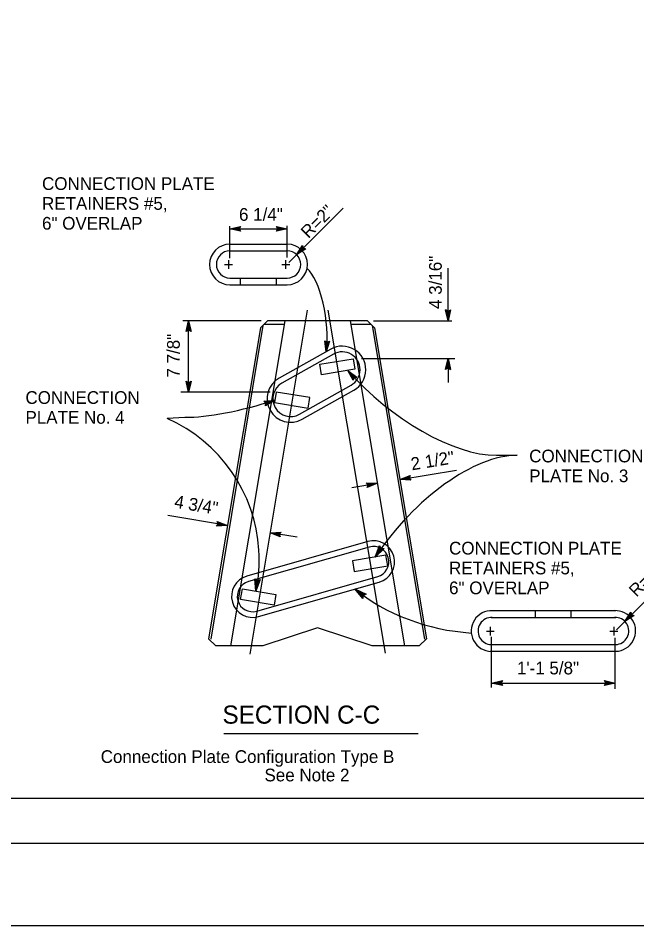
# Model space of a CAD drawing. Extents: x -894 to 866, y -476 to 714.
# Drawn here: x -280 to 61, y -476 to 24 of the extents above; entities that cross this region are included whole.
import ezdxf

# ---------------------------------------------------------------- set-up
doc = ezdxf.new("R2010")
doc.units = 0
for name, color, linetype in [('10 Sheet Format', 7, 'Continuous'), ('56 Stage 3 Anno', 7, 'Continuous'), ('57 Undefined', 7, 'Continuous'), ('60 Nongeo Data', 7, 'Continuous')]:
    doc.layers.add(name, color=color, linetype=linetype)

msp = doc.modelspace()

# ---------------------------------------------------------------- linework, layer by layer
at = {"layer": '10 Sheet Format'}
msp.add_line((-438.75, -406.04), (199.07, -406.04), dxfattribs=at)
for points in [[(-894.04, 713.56), (865.96, 713.56), (865.96, -476.44), (-894.04, -476.44)], [(-863.43, 668.96), (836.57, 668.96), (836.57, -431.04), (-863.43, -431.04)], [(-863.43, 668.96), (836.57, 668.96), (836.57, -431.04), (-863.43, -431.04)]]:
    msp.add_lwpolyline(points, close=True, dxfattribs=at)
at = {"layer": '56 Stage 3 Anno'}
for p, q in [((-126.76, -106.55), (-101.09, -80.89)), ((-163.54, -108.38), (-163.54, -90.82)), ((-163.54, -92.26), (-157.63, -90.95)), ((-163.54, -92.26), (-132.04, -92.26)), ((-157.63, -93.58), (-163.54, -92.26)), ((-163.54, -92.26), (-163.54, -92.26)), ((-157.84, -93.23), (-162.18, -92.26)), ((-162.17, -92.26), (-157.86, -91.31)), ((-160.82, -92.27), (-158.04, -91.65)), ((-158.07, -92.88), (-160.82, -92.27)), ((-159.46, -92.27), (-158.27, -92)), ((-158.25, -92.54), (-159.46, -92.27)), ((-157.63, -90.95), (-158.42, -92.26)), ((-158.42, -92.26), (-157.63, -93.58)), ((-157.63, -90.95), (-157.63, -90.95)), ((-157.63, -93.58), (-157.63, -93.58)), ((-137.16, -92.26), (-137.95, -90.94)), ((-137.95, -90.94), (-137.95, -90.94)), ((-137.95, -90.94), (-132.04, -92.26)), ((-132.04, -92.26), (-137.95, -93.57)), ((-137.95, -93.57), (-137.16, -92.26)), ((-137.95, -93.57), (-137.95, -93.57)), ((-137.73, -91.29), (-133.4, -92.26)), ((-133.41, -92.27), (-137.72, -93.22)), ((-134.76, -92.26), (-137.54, -92.88)), ((-137.5, -91.65), (-134.76, -92.26)), ((-137.33, -91.99), (-136.12, -92.26)), ((-136.12, -92.26), (-137.31, -92.52)), ((-132.04, -108.08), (-132.04, -90.6)), ((-132.04, -92.26), (-132.04, -92.26)), ((-126.76, -106.55), (-123.51, -101.45)), ((-121.65, -103.31), (-126.76, -106.55)), ((-125.8, -105.58), (-123.42, -101.87)), ((-122.05, -103.21), (-125.8, -105.59)), ((-124.84, -104.63), (-123.31, -102.23)), ((-122.46, -103.13), (-124.84, -104.63)), ((-123.87, -103.67), (-123.22, -102.64)), ((-122.83, -103.01), (-123.87, -103.67)), ((-123.51, -101.45), (-123.51, -101.45)), ((-123.51, -101.45), (-123.14, -102.93)), ((-123.14, -102.93), (-121.65, -103.31)), ((-121.65, -103.31), (-121.65, -103.31)), ((-131.1, -110.89), (-126.76, -106.55)), ((-126.76, -106.55), (-126.76, -106.55)), ((-43.35, -142.97), (-43.35, -114.01)), ((-120.99, -137.11), (-152.57, -326.6)), ((-109.56, -137.06), (-78.06, -326.11)), ((-44.68, -136.97), (-44.68, -136.97)), ((-42.01, -136.97), (-42.01, -136.97)), ((-146.38, -142.97), (-189.5, -142.97)), ((-187.61, -148.87), (-186.29, -142.97)), ((-187.26, -148.66), (-186.29, -144.33)), ((-186.29, -182.2), (-186.29, -142.97)), ((-186.29, -142.97), (-186.29, -142.97)), ((-186.29, -142.97), (-184.98, -148.87)), ((-186.28, -144.34), (-185.33, -148.64)), ((-84.34, -142.97), (-41.33, -142.97)), ((-43.35, -142.97), (-43.35, -142.97)), ((-186.29, -148.09), (-187.61, -148.87)), ((-187.61, -148.87), (-187.61, -148.87)), ((-186.9, -148.43), (-186.29, -145.69)), ((-186.56, -148.26), (-186.29, -147.05)), ((-186.29, -145.69), (-185.67, -148.47)), ((-186.29, -147.05), (-186.03, -148.24)), ((-184.98, -148.87), (-186.29, -148.09)), ((-184.98, -148.87), (-184.98, -148.87)), ((-110.49, -159.97), (-111.25, -153.97)), ((-111.25, -153.97), (-111.25, -153.97)), ((-111.25, -153.97), (-110.02, -154.88)), ((-110.37, -158.61), (-110.92, -154.24)), ((-110.24, -157.27), (-110.6, -154.44)), ((-108.63, -154.21), (-110.49, -159.97)), ((-109, -154.39), (-110.36, -158.62)), ((-110.11, -155.91), (-110.26, -154.7)), ((-109.38, -154.59), (-110.24, -157.27)), ((-109.73, -154.73), (-110.11, -155.91)), ((-110.02, -154.88), (-108.63, -154.21)), ((-108.63, -154.21), (-108.63, -154.21)), ((-110.49, -159.97), (-110.49, -159.97)), ((-91.03, -163.74), (-39.59, -163.74)), ((-43.35, -163.74), (-43.35, -176.86)), ((-43.35, -163.74), (-43.35, -163.74)), ((-44.69, -169.74), (-44.69, -169.74)), ((-42.02, -169.74), (-42.02, -169.74)), ((-98.6, -170.31), (-98.6, -170.31)), ((-93.64, -173.94), (-93.64, -173.94)), ((-186.29, -182.2), (-187.6, -176.3)), ((-187.6, -176.3), (-187.6, -176.3)), ((-187.6, -176.3), (-186.29, -177.08)), ((-186.29, -180.83), (-187.24, -176.53)), ((-186.29, -179.48), (-186.9, -176.7)), ((-186.29, -178.12), (-186.55, -176.93)), ((-186.29, -177.08), (-184.97, -176.3)), ((-184.97, -176.3), (-186.29, -182.2)), ((-185.32, -176.51), (-186.29, -180.84)), ((-185.67, -176.74), (-186.29, -179.48)), ((-186.02, -176.91), (-186.29, -178.12)), ((-184.97, -176.3), (-184.97, -176.3)), ((-95.65, -175.7), (-95.65, -175.7)), ((-141.42, -182.2), (-190.53, -182.2)), ((-186.29, -182.2), (-186.29, -182.2)), ((-144.84, -187.19), (-144.84, -187.19)), ((-144, -189.73), (-144, -189.73)), ((-138.72, -186.6), (-138.72, -186.6)), ((-188.47, -196.15), (-198.13, -196.71)), ((-16.68, -217.07), (-5.25, -217.07)), ((-69.85, -230.44), (-38.7, -225.25)), ((-69.85, -230.44), (-64.24, -228.18)), ((-68.5, -230.21), (-64.41, -228.57)), ((-67.17, -230), (-64.53, -228.93)), ((-64.36, -230.15), (-67.17, -230)), ((-65.83, -229.78), (-64.7, -229.32)), ((-64.59, -229.84), (-65.83, -229.78)), ((-64.24, -228.18), (-64.8, -229.6)), ((-64.8, -229.6), (-63.81, -230.77)), ((-64.24, -228.18), (-64.24, -228.18)), ((-96.27, -234.85), (-82.28, -232.51)), ((-87.33, -233.36), (-88.32, -232.18)), ((-88.32, -232.18), (-88.32, -232.18)), ((-88.32, -232.18), (-82.28, -232.51)), ((-88.05, -232.49), (-83.62, -232.74)), ((-82.28, -232.51), (-87.89, -234.78)), ((-87.89, -234.78), (-87.33, -233.36)), ((-87.89, -234.78), (-87.89, -234.78)), ((-87.77, -232.81), (-84.96, -232.96)), ((-83.63, -232.74), (-87.72, -234.39)), ((-84.96, -232.96), (-87.6, -234.02)), ((-87.54, -233.11), (-86.3, -233.18)), ((-86.3, -233.18), (-87.43, -233.64)), ((-82.28, -232.51), (-82.28, -232.51)), ((-63.81, -230.77), (-69.85, -230.44)), ((-69.85, -230.44), (-69.85, -230.44)), ((-64.08, -230.46), (-68.51, -230.22)), ((-63.81, -230.77), (-63.81, -230.77)), ((-164.88, -255.8), (-197.77, -250.32)), ((-170.92, -256.12), (-169.93, -254.96)), ((-169.93, -254.96), (-170.49, -253.53)), ((-170.49, -253.53), (-170.49, -253.53)), ((-170.49, -253.53), (-164.88, -255.8)), ((-170.34, -253.91), (-166.22, -255.58)), ((-170.17, -254.3), (-167.56, -255.35)), ((-168.9, -255.13), (-170.12, -255.19)), ((-170.05, -254.66), (-168.9, -255.13)), ((-164.88, -255.8), (-170.92, -256.12)), ((-170.92, -256.12), (-170.92, -256.12)), ((-166.23, -255.58), (-170.63, -255.81)), ((-167.56, -255.35), (-170.41, -255.5)), ((-164.88, -255.8), (-164.88, -255.8)), ((-141.38, -259.72), (-135.34, -259.4)), ((-126.5, -262.2), (-141.38, -259.72)), ((-135.78, -261.99), (-141.38, -259.72)), ((-141.38, -259.72), (-141.38, -259.72)), ((-135.93, -261.61), (-140.04, -259.94)), ((-140.03, -259.94), (-135.63, -259.71)), ((-138.7, -260.17), (-135.86, -260.02)), ((-135.34, -259.4), (-136.34, -260.56)), ((-135.34, -259.4), (-135.34, -259.4)), ((-136.1, -261.22), (-138.7, -260.17)), ((-137.36, -260.39), (-136.14, -260.33)), ((-136.21, -260.86), (-137.36, -260.39)), ((-136.34, -260.56), (-135.78, -261.99)), ((-135.78, -261.99), (-135.78, -261.99)), ((-83.57, -273.15), (-81.08, -266.81)), ((-78.63, -268.46), (-83.57, -273.15)), ((-79.09, -268.44), (-82.72, -271.88)), ((-82.71, -271.87), (-80.9, -267.25)), ((-81.86, -270.61), (-80.69, -267.63)), ((-79.57, -268.44), (-81.86, -270.61)), ((-81.08, -266.81), (-81.08, -266.81)), ((-81.08, -266.81), (-80.36, -268.37)), ((-81.01, -269.34), (-80.5, -268.07)), ((-79.99, -268.38), (-81.01, -269.34)), ((-80.36, -268.37), (-78.63, -268.46)), ((-78.63, -268.46), (-78.63, -268.46)), ((54.11, -308.63), (93.37, -269.37)), ((-83.57, -273.15), (-83.57, -273.15)), ((-149.21, -291.95), (-149.86, -285.18)), ((-149.86, -285.18), (-149.86, -285.18)), ((-149.86, -285.18), (-148.51, -286.24)), ((-149.03, -290.42), (-149.5, -285.49)), ((-146.93, -285.54), (-149.21, -291.95)), ((-148.84, -288.92), (-149.14, -285.73)), ((-147.35, -285.73), (-149.03, -290.44)), ((-147.77, -285.94), (-148.84, -288.92)), ((-148.65, -287.4), (-148.78, -286.04)), ((-148.18, -286.09), (-148.65, -287.4)), ((-148.51, -286.24), (-146.93, -285.54)), ((-146.93, -285.54), (-146.93, -285.54)), ((-149.21, -291.95), (-149.21, -291.95)), ((-90.29, -295.94), (-94.68, -290.74)), ((-94.68, -290.74), (-94.68, -290.74)), ((-94.68, -290.74), (-88.5, -293.59)), ((-90.24, -295.48), (-93.47, -291.66)), ((-93.45, -291.67), (-88.95, -293.74)), ((-90.21, -295.01), (-92.25, -292.59)), ((-92.25, -292.59), (-89.34, -293.93)), ((-90.13, -294.58), (-91.03, -293.52)), ((-91.03, -293.52), (-89.79, -294.09)), ((-90.1, -294.22), (-90.29, -295.94)), ((-88.5, -293.59), (-90.1, -294.22)), ((-88.5, -293.59), (-88.5, -293.59)), ((-90.29, -295.94), (-90.29, -295.94)), ((54.11, -308.63), (57.36, -303.53)), ((55.08, -307.66), (57.45, -303.94)), ((56.03, -306.71), (57.56, -304.3)), ((57, -305.74), (57.65, -304.72)), ((58.04, -305.08), (57, -305.74)), ((57.36, -303.53), (57.36, -303.53)), ((57.36, -303.53), (57.73, -305.01)), ((57.73, -305.01), (59.22, -305.38)), ((49.4, -313.34), (54.11, -308.63)), ((59.22, -305.38), (54.11, -308.63)), ((54.11, -308.63), (54.11, -308.63)), ((58.82, -305.29), (55.07, -307.67)), ((58.41, -305.2), (56.03, -306.71)), ((59.22, -305.38), (59.22, -305.38)), ((-19.34, -345.07), (-19.34, -317.1)), ((48.8, -345.8), (48.8, -317.68)), ((-19.31, -342.59), (-13.41, -341.28)), ((-19.31, -342.59), (48.8, -342.59)), ((-13.41, -343.91), (-19.31, -342.59)), ((-19.31, -342.59), (-19.31, -342.59)), ((-13.62, -343.56), (-17.95, -342.59)), ((-17.94, -342.58), (-13.64, -341.63)), ((-16.59, -342.59), (-13.81, -341.97)), ((-13.85, -343.2), (-16.59, -342.59)), ((-15.23, -342.59), (-14.04, -342.33)), ((-14.02, -342.86), (-15.23, -342.59)), ((-13.41, -341.28), (-14.2, -342.59)), ((-14.2, -342.59), (-13.41, -343.91)), ((-13.41, -341.28), (-13.41, -341.28)), ((-13.41, -343.91), (-13.41, -343.91)), ((43.68, -342.59), (42.89, -341.27)), ((42.89, -341.27), (42.89, -341.27)), ((42.89, -341.27), (48.8, -342.59)), ((48.8, -342.59), (42.89, -343.9)), ((42.89, -343.9), (43.68, -342.59)), ((42.89, -343.9), (42.89, -343.9)), ((43.11, -341.62), (47.44, -342.59)), ((47.43, -342.59), (43.12, -343.54)), ((46.08, -342.59), (43.3, -343.2)), ((43.34, -341.97), (46.08, -342.59)), ((43.51, -342.31), (44.72, -342.58)), ((44.72, -342.58), (43.53, -342.85)), ((48.8, -342.59), (48.8, -342.59))]:
    msp.add_line(p, q, dxfattribs=at)
for points in [[(-42.01, -136.97), (-43.35, -142.97), (-44.68, -136.97), (-44.33, -137.18), (-43.35, -141.58), (-42.36, -137.18), (-42.72, -137.39), (-43.35, -140.2), (-43.97, -137.39), (-43.62, -137.61), (-43.35, -138.82), (-43.07, -137.6), (-43.35, -137.77), (-44.68, -136.97), (-43.35, -137.77)], [(-44.69, -169.74), (-43.35, -163.74), (-42.02, -169.74), (-42.37, -169.52), (-43.35, -165.13), (-44.33, -169.52), (-43.98, -169.31), (-43.35, -166.5), (-42.73, -169.31), (-43.08, -169.1), (-43.35, -167.88), (-43.63, -169.1), (-43.35, -168.94), (-42.02, -169.74), (-43.35, -168.94)], [(-95.65, -175.7), (-98.6, -170.31), (-93.64, -173.94), (-94.05, -174.01), (-97.68, -171.36), (-95.52, -175.31), (-95.39, -174.92), (-96.78, -172.39), (-94.46, -174.09), (-94.86, -174.16), (-95.87, -173.43), (-95.27, -174.52), (-95.17, -174.22), (-93.64, -173.94), (-95.17, -174.22)], [(-144.84, -187.19), (-138.72, -186.6), (-144, -189.73), (-143.91, -189.33), (-140.04, -187.03), (-144.52, -187.46), (-144.21, -187.73), (-141.34, -187.46), (-143.82, -188.92), (-143.73, -188.52), (-142.66, -187.88), (-143.9, -188.01), (-143.66, -188.22), (-144, -189.73), (-143.66, -188.22)]]:
    msp.add_lwpolyline(points, close=True, dxfattribs=at)
for centre, radius, start, end in [((-232.7, -274.73), 85.33, 3.573, 66.1039), ((-230.43, -274.58), 83.06, 347.9284, 3.573)]:
    msp.add_arc(centre, radius, start, end, dxfattribs=at)
for centre, major_axis, ratio, start_param, end_param in [((-121.73, -143.5), (3.66, -31.08), 0.35769, 0.970641, 2.764821), ((-57.94, -160.93), (-59.32, 49.21), 0.455806, 1.236311, 2.640767), ((-146.64, -174.12), (55.82, 17.28), 0.244559, 3.792766, 4.778773), ((-42.28, -286.67), (-52.87, -64.5), 0.494455, 3.526498, 4.901963), ((-35.42, -259.1), (80.53, -15.92), 0.668975, 4.028172, 4.904487)]:
    msp.add_ellipse(centre, major_axis=major_axis, ratio=ratio, start_param=start_param, end_param=end_param, dxfattribs=at)
at = {"layer": '57 Undefined'}
msp.add_line((-166.96, -370.43), (-59.77, -370.43), dxfattribs=at)
at = {"layer": '60 Nongeo Data'}
for p, q in [((-163.54, -100.66), (-132.04, -100.66)), ((-163.54, -104.4), (-132.04, -104.4)), ((-163.54, -119.36), (-132.04, -119.36)), ((-157.63, -123.05), (-157.63, -119.31)), ((-137.95, -123.05), (-137.95, -119.31)), ((-163.54, -123.1), (-132.04, -123.1)), ((-133.34, -142.97), (-163.2, -322.1)), ((-142.83, -142.97), (-146.77, -146.9)), ((-133.67, -144.94), (-144.8, -144.94)), ((-87.71, -142.97), (-142.83, -142.97)), ((-97.2, -142.97), (-67.35, -322.1)), ((-85.74, -144.94), (-96.88, -144.94)), ((-87.71, -142.97), (-83.78, -146.9)), ((-146.77, -146.9), (-175.31, -318.17)), ((-145.33, -145.47), (-174.15, -318.36)), ((-85.21, -145.47), (-56.4, -318.36)), ((-83.78, -146.9), (-55.23, -318.17)), ((-108.01, -158.58), (-136.43, -174.57)), ((-106.47, -161.33), (-134.88, -177.32)), ((-114.07, -166.9), (-95.62, -163.83)), ((-95.62, -163.83), (-94.65, -169.65)), ((-113.1, -172.73), (-114.07, -166.9)), ((-94.65, -169.65), (-113.1, -172.73)), ((-125.23, -194.47), (-96.81, -178.48)), ((-137.98, -182.2), (-138.95, -188.03)), ((-119.54, -185.28), (-137.98, -182.2)), ((-123.68, -197.22), (-95.27, -181.23)), ((-138.95, -188.03), (-120.51, -191.1)), ((-120.51, -191.1), (-119.54, -185.28)), ((-87.6, -264.63), (-154.22, -283.67)), ((-86.73, -267.66), (-153.35, -286.7)), ((-77.57, -272.15), (-96.02, -275.22)), ((-76.6, -277.97), (-77.57, -272.15)), ((-96.02, -275.22), (-95.05, -281.05)), ((-95.05, -281.05), (-76.6, -277.97)), ((-148.7, -302.98), (-82.08, -283.93)), ((-82.08, -283.93), (-82.08, -283.93)), ((-147.84, -306.01), (-81.21, -286.96)), ((-80.25, -286.5), (-80.25, -286.5)), ((-157.66, -296.53), (-156.69, -290.71)), ((-156.69, -290.71), (-138.24, -293.78)), ((-138.24, -293.78), (-139.21, -299.61)), ((-139.21, -299.61), (-157.66, -296.53)), ((-19.54, -302.7), (49.03, -302.7)), ((4.9, -306.44), (4.9, -302.7)), ((24.58, -306.44), (24.58, -302.7)), ((-19.54, -306.44), (49.03, -306.44)), ((-115.27, -312.26), (-145.39, -322.1)), ((-85.15, -322.1), (-115.27, -312.26)), ((-171.38, -322.1), (-175.31, -318.17)), ((-55.23, -318.17), (-59.17, -322.1)), ((-145.39, -322.1), (-171.38, -322.1)), ((-59.17, -322.1), (-85.15, -322.1)), ((-20.05, -321.37), (49.51, -321.37)), ((-20.05, -325.11), (49.51, -325.11))]:
    msp.add_line(p, q, dxfattribs=at)
for centre, radius, start, end in [((-163.53, -111.88), 11.22, 90.0242, 269.9758), ((-163.53, -111.88), 7.48, 90.0242, 269.9758), ((-132.02, -111.87), 11.22, 269.877, 89.6497), ((-132.02, -111.87), 7.48, 269.877, 89.6497), ((-101.64, -169.9), 12.99, 299.3701, 119.3701), ((-101.64, -169.9), 9.84, 299.3701, 119.3701), ((-130.06, -185.9), 12.99, 119.3701, 299.3701), ((-130.06, -185.9), 9.84, 119.3701, 299.3701), ((-84.41, -275.79), 11.61, 285.9545, 105.9545), ((-84.41, -275.79), 8.46, 285.9545, 105.9545), ((-151.03, -294.84), 11.61, 105.9545, 285.9545), ((-151.03, -294.84), 8.46, 105.9545, 285.9545), ((-19.34, -313.93), 11.22, 87.2379, 268.62), ((48.8, -313.9), 11.22, 271.38, 92.7621), ((-19.34, -313.93), 7.48, 87.2379, 268.62), ((48.8, -313.9), 7.48, 271.38, 92.7621)]:
    msp.add_arc(centre, radius, start, end, dxfattribs=at)

# ---------------------------------------------------------------- texts
at = {"layer": '56 Stage 3 Anno'}
for p in [(-167, -115.31), (-135.51, -115.31), (-22.79, -317.4), (45.34, -317.4)]:
    msp.add_text('+', height=7, dxfattribs=at).set_placement(p)
at = {"layer": '57 Undefined'}
for s, height, p in [('CONNECTION PLATE ', 7, (-267.08, -70.82)), ('RETAINERS #5, ', 7, (-267.08, -81.76)), ('6 1/4"', 7, (-158.53, -87.82)), ('6" OVERLAP', 7, (-267.08, -92.69)), ('CONNECTION', 7, (-276.21, -188.73)), ('PLATE No. 4', 7, (-276.21, -199.66)), ('CONNECTION', 7, (1.38, -220.96)), ('PLATE No. 3', 7, (1.38, -231.89)), ('CONNECTION PLATE ', 7, (-42.78, -271.76)), ('RETAINERS #5, ', 7, (-42.78, -282.7)), ('6" OVERLAP', 7, (-42.78, -293.64)), ('1\'-1 5/8"', 7, (-5.4, -337.83)), ('SECTION C-C', 10, (-167.63, -365)), ('Connection Plate Configuration Type B', 7, (-234.74, -386.65)), ('See Note 2', 7, (-144.51, -396.8))]:
    msp.add_text(s, height=height, dxfattribs=at).set_placement(p)
for s, rotation, p in [('R=2"', 45, (-120.28, -97.96)), ('4 3/16"', 90, (-46.82, -136.41)), ('7 7/8"', 90, (-191.19, -174.23)), ('2 1/2"', 9.4625, (-63.24, -225.41)), ('4 3/4"', 350.5377, (-194.54, -245.85)), ('R=1 11/16"', 45, (60.53, -295.6))]:
    msp.add_text(s, height=7, rotation=rotation, dxfattribs=at).set_placement(p)

doc.saveas('drawing.dxf')
